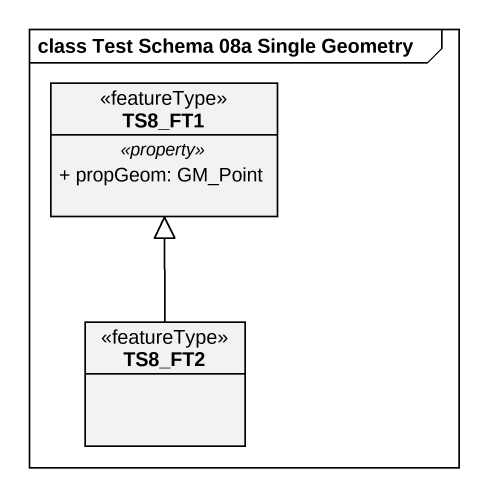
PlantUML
@startuml
mainframe class Test Schema 08a Single Geometry
hide circle
hide empty members
skinparam classAttributeIconSize 0
class TS8_FT1 <<featureType>> {
  .. <<property>> ..
  + propGeom: GM_Point
}
class TS8_FT2 <<featureType>>
TS8_FT2 -up-|> TS8_FT1
@enduml
